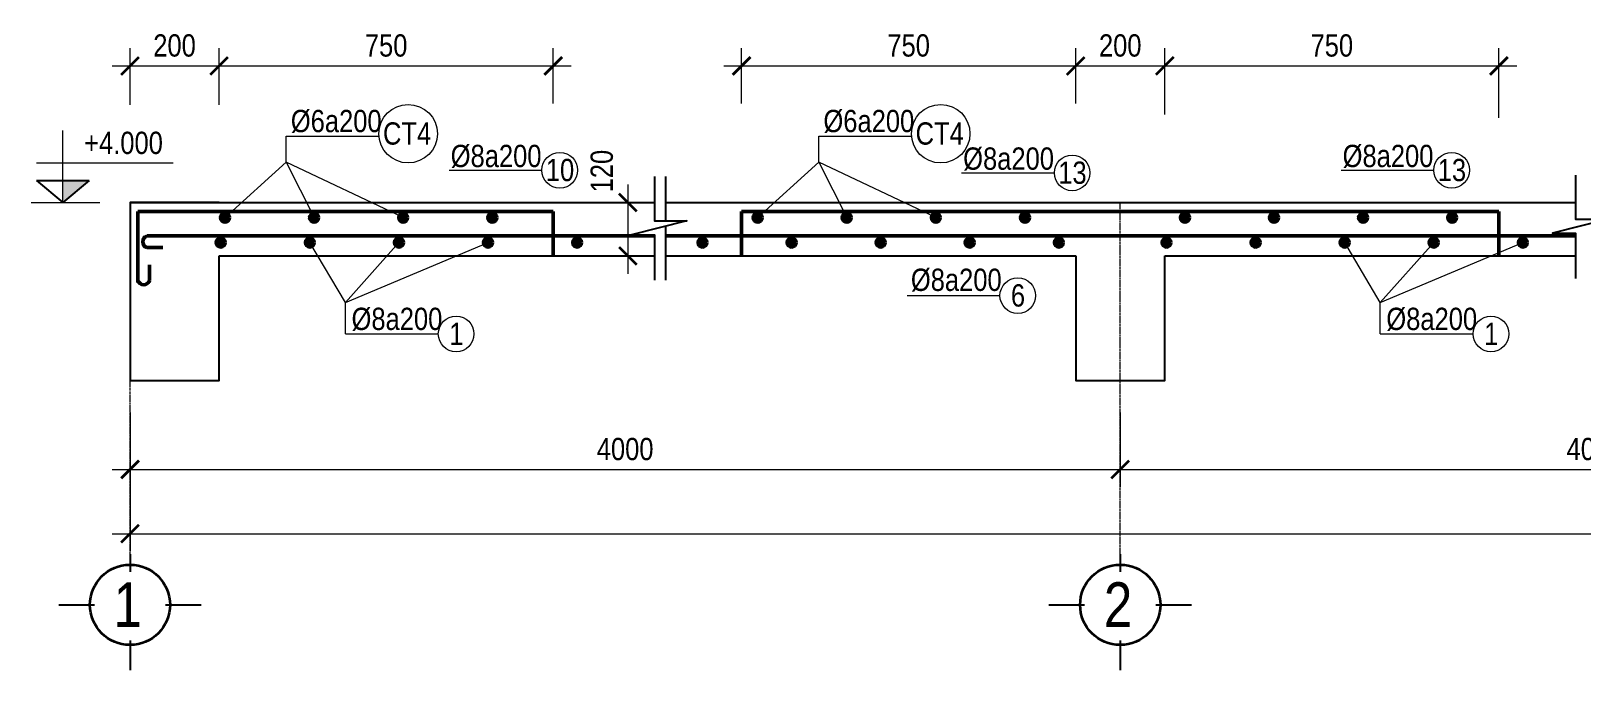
# Model space of a CAD drawing. Header units: millimetres. Extents: x 105195 to 185486, y -51269 to 23444.
# Drawn here: x 110584 to 114063, y -47438 to -46004 of the extents above; entities that cross this region are included whole.
import ezdxf

# ---------------------------------------------------------------- set-up
doc = ezdxf.new("R2010")
doc.units = ezdxf.units.MM
doc.header["$LTSCALE"] = 2
doc.header["$MEASUREMENT"] = 0
doc.linetypes.add('CENTERX2', pattern=[4, 2.5, -0.5, 0.5, -0.5])
for name, color, linetype, lineweight in [('kich thuoc', 7, 'Continuous', 13), ('NETTHAY', 4, 'Continuous', 25), ('TEXT', 6, 'Continuous', 15), ('thep+', 3, 'Continuous', 50), ('thep-', 5, 'Continuous', 50), ('truc mat cat', 7, 'CENTERX2', 9)]:
    doc.layers.add(name, color=color, linetype=linetype, lineweight=lineweight)
doc.layers.add('TEXT2', color=71, linetype='Continuous')
doc.styles.add('500', font='VHELVCN0.TTF', dxfattribs={"height": 500})
doc.styles.add('Text.Helve-condense', font='VHELVCN0.TTF')
doc.styles.add('TNRM', font='VHELVCN0.TTF')
doc.dimstyles.new('TL20', dxfattribs={"dimscale": 20, "dimtxt": 2.5, "dimasz": 2, "dimexe": 2, "dimexo": 1, "dimgap": 1, "dimtad": 1, "dimdec": 0, "dimzin": 0, "dimdsep": 46, "dimtxsty": 'TNRM', "dimblk": 'ARCHTICK', "dimcen": 2, "dimdle": 2, "dimclrd": 256, "dimclre": 256, "dimclrt": 4, "dimadec": 0, "dimazin": 0, "dimtfac": 1, "dimtdec": 0, "dimtmove": 2, "dimatfit": 3, "dimfxl": 1, "dimtolj": 1, "dimtzin": 0, "dimlwd": 9, "dimlwe": 9, "dimarcsym": 1})

# ---------------------------------------------------------------- blocks, each defined once
blk = doc.blocks.new('_ArchTick')
at = {"color": 0, "linetype": 'ByBlock', "const_width": 0.15}
blk.add_lwpolyline([(-0.5, -0.5), (0.5, 0.5)], dxfattribs=at)
blk = doc.blocks.new('*D90')
at = {"layer": 'Defpoints', "color": 0, "transparency": 16777216}
for p in [(111005.9, -46081.9), (110805.9, -46189.6), (111005.9, -46189.6)]:
    blk.add_point(p, dxfattribs=at)
at = {"layer": 'kich thuoc', "linetype": 'Continuous', "lineweight": 9, "transparency": 16777216}
for p, q in [((110805.9, -46169.6), (110805.9, -46041.9)), ((111005.9, -46169.6), (111005.9, -46041.9)), ((110765.9, -46081.9), (111045.9, -46081.9))]:
    blk.add_line(p, q, dxfattribs=at)
at = {"layer": 'kich thuoc', "lineweight": 9, "transparency": 16777216, "xscale": 40, "yscale": 40, "zscale": 40, "rotation": 180}
blk.add_blockref('_ArchTick', (110805.9, -46081.9), dxfattribs=at)
at = {"layer": 'kich thuoc', "lineweight": 9, "transparency": 16777216, "xscale": 40, "yscale": 40, "zscale": 40}
blk.add_blockref('_ArchTick', (111005.9, -46081.9), dxfattribs=at)
at = {"layer": 'kich thuoc', "color": 4, "transparency": 16777216, "insert": (110905.9, -46036.3), "char_height": 50, "attachment_point": 5, "style": 'TNRM'}
blk.add_mtext('\\A1;200', dxfattribs=at)
blk = doc.blocks.new('*D91')
at = {"layer": 'Defpoints', "color": 0, "transparency": 16777216}
for p in [(111755.9, -46081.9), (111005.9, -46189.6), (111755.9, -46186.3)]:
    blk.add_point(p, dxfattribs=at)
at = {"layer": 'kich thuoc', "linetype": 'Continuous', "lineweight": 9, "transparency": 16777216}
for p, q in [((111005.9, -46169.6), (111005.9, -46041.9)), ((111755.9, -46166.3), (111755.9, -46041.9)), ((110965.9, -46081.9), (111795.9, -46081.9))]:
    blk.add_line(p, q, dxfattribs=at)
at = {"layer": 'kich thuoc', "lineweight": 9, "transparency": 16777216, "xscale": 40, "yscale": 40, "zscale": 40, "rotation": 180}
blk.add_blockref('_ArchTick', (111005.9, -46081.9), dxfattribs=at)
at = {"layer": 'kich thuoc', "lineweight": 9, "transparency": 16777216, "xscale": 40, "yscale": 40, "zscale": 40}
blk.add_blockref('_ArchTick', (111755.9, -46081.9), dxfattribs=at)
at = {"layer": 'kich thuoc', "color": 4, "transparency": 16777216, "insert": (111380.9, -46036.3), "char_height": 50, "attachment_point": 5, "style": 'TNRM'}
blk.add_mtext('\\A1;750', dxfattribs=at)
blk = doc.blocks.new('*D92')
at = {"layer": 'Defpoints', "color": 0, "transparency": 16777216}
for p in [(112928.8, -46081.9), (112178.8, -46186.2), (112928.8, -46186.2)]:
    blk.add_point(p, dxfattribs=at)
at = {"layer": 'kich thuoc', "linetype": 'Continuous', "lineweight": 9, "transparency": 16777216}
for p, q in [((112178.8, -46166.2), (112178.8, -46041.9)), ((112928.8, -46166.2), (112928.8, -46041.9)), ((112138.8, -46081.9), (112968.8, -46081.9))]:
    blk.add_line(p, q, dxfattribs=at)
at = {"layer": 'kich thuoc', "lineweight": 9, "transparency": 16777216, "xscale": 40, "yscale": 40, "zscale": 40, "rotation": 180}
blk.add_blockref('_ArchTick', (112178.8, -46081.9), dxfattribs=at)
at = {"layer": 'kich thuoc', "lineweight": 9, "transparency": 16777216, "xscale": 40, "yscale": 40, "zscale": 40}
blk.add_blockref('_ArchTick', (112928.8, -46081.9), dxfattribs=at)
at = {"layer": 'kich thuoc', "color": 4, "transparency": 16777216, "insert": (112553.8, -46036.3), "char_height": 50, "attachment_point": 5, "style": 'TNRM'}
blk.add_mtext('\\A1;750', dxfattribs=at)
blk = doc.blocks.new('*D93')
at = {"layer": 'Defpoints', "color": 0, "transparency": 16777216}
for p in [(113128.8, -46081.9), (112928.8, -46186.2), (113128.8, -46210.6)]:
    blk.add_point(p, dxfattribs=at)
at = {"layer": 'kich thuoc', "linetype": 'Continuous', "lineweight": 9, "transparency": 16777216}
for p, q in [((112928.8, -46166.2), (112928.8, -46041.9)), ((113128.8, -46190.6), (113128.8, -46041.9)), ((112888.8, -46081.9), (113168.8, -46081.9))]:
    blk.add_line(p, q, dxfattribs=at)
at = {"layer": 'kich thuoc', "lineweight": 9, "transparency": 16777216, "xscale": 40, "yscale": 40, "zscale": 40, "rotation": 180}
blk.add_blockref('_ArchTick', (112928.8, -46081.9), dxfattribs=at)
at = {"layer": 'kich thuoc', "lineweight": 9, "transparency": 16777216, "xscale": 40, "yscale": 40, "zscale": 40}
blk.add_blockref('_ArchTick', (113128.8, -46081.9), dxfattribs=at)
at = {"layer": 'kich thuoc', "color": 4, "transparency": 16777216, "insert": (113028.8, -46036.3), "char_height": 50, "attachment_point": 5, "style": 'TNRM'}
blk.add_mtext('\\A1;200', dxfattribs=at)
blk = doc.blocks.new('*D94')
at = {"layer": 'Defpoints', "color": 0, "transparency": 16777216}
for p in [(113878.8, -46081.9), (113128.8, -46210.6), (113878.8, -46218.7)]:
    blk.add_point(p, dxfattribs=at)
at = {"layer": 'kich thuoc', "linetype": 'Continuous', "lineweight": 9, "transparency": 16777216}
for p, q in [((113128.8, -46190.6), (113128.8, -46041.9)), ((113878.8, -46198.7), (113878.8, -46041.9)), ((113088.8, -46081.9), (113918.8, -46081.9))]:
    blk.add_line(p, q, dxfattribs=at)
at = {"layer": 'kich thuoc', "lineweight": 9, "transparency": 16777216, "xscale": 40, "yscale": 40, "zscale": 40, "rotation": 180}
blk.add_blockref('_ArchTick', (113128.8, -46081.9), dxfattribs=at)
at = {"layer": 'kich thuoc', "lineweight": 9, "transparency": 16777216, "xscale": 40, "yscale": 40, "zscale": 40}
blk.add_blockref('_ArchTick', (113878.8, -46081.9), dxfattribs=at)
at = {"layer": 'kich thuoc', "color": 4, "transparency": 16777216, "insert": (113503.8, -46036.3), "char_height": 50, "attachment_point": 5, "style": 'TNRM'}
blk.add_mtext('\\A1;750', dxfattribs=at)
blk = doc.blocks.new('*D112')
at = {"layer": 'Defpoints', "color": 0, "transparency": 16777216}
for p in [(111864.8, -46388.4), (111864.8, -46508.4), (111923.6, -46508.4)]:
    blk.add_point(p, dxfattribs=at)
at = {"layer": 'kich thuoc', "linetype": 'Continuous', "lineweight": 9, "transparency": 16777216}
for p, q in [((111923.6, -46348.4), (111923.6, -46548.4)), ((111884.8, -46388.4), (111963.6, -46388.4)), ((111884.8, -46508.4), (111963.6, -46508.4))]:
    blk.add_line(p, q, dxfattribs=at)
at = {"layer": 'kich thuoc', "lineweight": 9, "transparency": 16777216, "xscale": 40, "yscale": 40, "zscale": 40}
for p, rotation in [((111923.6, -46388.4), 90), ((111923.6, -46508.4), 270)]:
    blk.add_blockref('_ArchTick', p, dxfattribs=dict(at, rotation=rotation))
at = {"layer": 'kich thuoc', "color": 4, "transparency": 16777216, "insert": (111865.2, -46318), "char_height": 50, "attachment_point": 5, "rotation": 90, "style": 'TNRM'}
blk.add_mtext('\\A1;120', dxfattribs=at)
blk = doc.blocks.new('*D142')
at = {"layer": 'Defpoints', "color": 0, "transparency": 16777216}
for p in [(110805.9, -46839.9), (113028.8, -46839.9), (113028.8, -46987.7)]:
    blk.add_point(p, dxfattribs=at)
at = {"layer": 'kich thuoc', "linetype": 'Continuous', "lineweight": 9, "transparency": 16777216}
for p, q in [((110805.9, -46859.9), (110805.9, -47027.7)), ((113028.8, -46859.9), (113028.8, -47027.7)), ((110765.9, -46987.7), (113068.8, -46987.7))]:
    blk.add_line(p, q, dxfattribs=at)
at = {"layer": 'kich thuoc', "lineweight": 9, "transparency": 16777216, "xscale": 40, "yscale": 40, "zscale": 40, "rotation": 180}
blk.add_blockref('_ArchTick', (110805.9, -46987.7), dxfattribs=at)
at = {"layer": 'kich thuoc', "lineweight": 9, "transparency": 16777216, "xscale": 40, "yscale": 40, "zscale": 40}
blk.add_blockref('_ArchTick', (113028.8, -46987.7), dxfattribs=at)
at = {"layer": 'kich thuoc', "color": 4, "transparency": 16777216, "insert": (111917.4, -46942.2), "char_height": 50, "attachment_point": 5, "style": 'TNRM'}
blk.add_mtext('\\A1;4000', dxfattribs=at)
blk = doc.blocks.new('*D143')
at = {"layer": 'Defpoints', "color": 0, "transparency": 16777216}
for p in [(115160.1, -46795), (113028.8, -46839.9), (115160.1, -46987.7)]:
    blk.add_point(p, dxfattribs=at)
at = {"layer": 'kich thuoc', "linetype": 'Continuous', "lineweight": 9, "transparency": 16777216}
for p, q in [((115160.1, -46815), (115160.1, -47027.7)), ((113028.8, -46859.9), (113028.8, -47027.7)), ((112988.8, -46987.7), (115200.1, -46987.7))]:
    blk.add_line(p, q, dxfattribs=at)
at = {"layer": 'kich thuoc', "lineweight": 9, "transparency": 16777216, "xscale": 40, "yscale": 40, "zscale": 40, "rotation": 180}
blk.add_blockref('_ArchTick', (113028.8, -46987.7), dxfattribs=at)
at = {"layer": 'kich thuoc', "lineweight": 9, "transparency": 16777216, "xscale": 40, "yscale": 40, "zscale": 40}
blk.add_blockref('_ArchTick', (115160.1, -46987.7), dxfattribs=at)
at = {"layer": 'kich thuoc', "color": 4, "transparency": 16777216, "insert": (114094.4, -46942.2), "char_height": 50, "attachment_point": 5, "style": 'TNRM'}
blk.add_mtext('\\A1;4000', dxfattribs=at)
blk = doc.blocks.new('*D149')
at = {"layer": 'Defpoints', "color": 0, "transparency": 16777216}
for p in [(110805.9, -46996.5), (126241.7, -46996.5), (126241.7, -47131.9)]:
    blk.add_point(p, dxfattribs=at)
at = {"layer": 'kich thuoc', "linetype": 'Continuous', "lineweight": 9, "transparency": 16777216}
for p, q in [((110805.9, -47016.5), (110805.9, -47171.9)), ((126241.7, -47016.5), (126241.7, -47171.9)), ((110765.9, -47131.9), (126281.7, -47131.9))]:
    blk.add_line(p, q, dxfattribs=at)
at = {"layer": 'kich thuoc', "lineweight": 9, "transparency": 16777216, "xscale": 40, "yscale": 40, "zscale": 40, "rotation": 180}
blk.add_blockref('_ArchTick', (110805.9, -47131.9), dxfattribs=at)
at = {"layer": 'kich thuoc', "lineweight": 9, "transparency": 16777216, "xscale": 40, "yscale": 40, "zscale": 40}
blk.add_blockref('_ArchTick', (126241.7, -47131.9), dxfattribs=at)
at = {"layer": 'kich thuoc', "color": 4, "transparency": 16777216, "insert": (118523.8, -47086.3), "char_height": 50, "attachment_point": 5, "style": 'TNRM'}
blk.add_mtext('\\A1;28500', dxfattribs=at)

msp = doc.modelspace()

# ---------------------------------------------------------------- hatches: boundary and pattern name
at = {"linetype": 'Continuous'}
msp.add_hatch(color=6, dxfattribs=at).paths.add_polyline_path([(110714.6, -46338.9), (110655.2, -46338.9), (110655.2, -46388.4)])
at = {"layer": 'thep+'}
for points in [[(111019.6, -46478.4, 1), (110999.6, -46478.4, 1)], [(111219.6, -46478.4, 1), (111199.6, -46478.4, 1)], [(111419.6, -46478.4, 1), (111399.6, -46478.4, 1)], [(111619.6, -46478.4, 1), (111599.6, -46478.4, 1)], [(111819.6, -46478.4, 1), (111799.6, -46478.4, 1)], [(112101, -46478.4, 1), (112081, -46478.4, 1)], [(112301, -46478.4, 1), (112281, -46478.4, 1)], [(112501, -46478.4, 1), (112481, -46478.4, 1)], [(112701, -46478.4, 1), (112681, -46478.4, 1)], [(112901, -46478.4, 1), (112881, -46478.4, 1)], [(113142.6, -46478.4, 1), (113122.6, -46478.4, 1)], [(113342.6, -46478.4, 1), (113322.6, -46478.4, 1)], [(113542.6, -46478.4, 1), (113522.6, -46478.4, 1)], [(113742.6, -46478.4, 1), (113722.6, -46478.4, 1)], [(113942.6, -46478.4, 1), (113922.6, -46478.4, 1)]]:
    msp.add_hatch(color=256, dxfattribs=at).paths.add_polyline_path(points)
at = {"layer": 'thep-'}
for points in [[(111029.2, -46422.4, 1), (111009.2, -46422.4, 1)], [(111229.2, -46422.4, 1), (111209.2, -46422.4, 1)], [(111429.2, -46422.4, 1), (111409.2, -46422.4, 1)], [(111629.2, -46422.4, 1), (111609.2, -46422.4, 1)], [(112224.9, -46422.4, 1), (112204.9, -46422.4, 1)], [(112424.9, -46422.4, 1), (112404.9, -46422.4, 1)], [(112624.9, -46422.4, 1), (112604.9, -46422.4, 1)], [(112824.9, -46422.4, 1), (112804.9, -46422.4, 1)], [(113184, -46422.4, 1), (113164, -46422.4, 1)], [(113384, -46422.4, 1), (113364, -46422.4, 1)], [(113584, -46422.4, 1), (113564, -46422.4, 1)], [(113784, -46422.4, 1), (113764, -46422.4, 1)]]:
    msp.add_hatch(color=256, dxfattribs=at).paths.add_polyline_path(points)

# ---------------------------------------------------------------- linework, layer by layer
at = {"color": 6, "linetype": 'Continuous'}
for q in [(110714.6, -46338.9), (110655.2, -46388.4)]:
    msp.add_line((110595.8, -46338.9), q, dxfattribs=at)
at = {"linetype": 'Continuous'}
msp.add_line((110714.6, -46338.9), (110655.2, -46388.4), dxfattribs=at)
at = {"layer": 'NETTHAY'}
for p, q in [((110805.9, -46388.4), (111983.5, -46388.4)), ((112007.7, -46388.4), (114051, -46388.4)), ((111005.9, -46508.4), (111983.5, -46508.4)), ((112007.7, -46508.4), (112928.8, -46508.4)), ((113128.8, -46508.4), (114051, -46508.4))]:
    msp.add_line(p, q, dxfattribs=at)
for points in [[(111983.5, -46330.4), (111983.5, -46429.4), (112056, -46429.4), (111931.6, -46460.8), (111983.5, -46460.8), (111983.5, -46562.5)], [(112007.7, -46330.4), (112007.7, -46429.4)], [(114051, -46327.2), (114051, -46426.1), (114123.5, -46426.1), (113999.1, -46457.5), (114051, -46457.5), (114051, -46559.3)], [(111005.9, -46388.4), (110805.9, -46388.4), (110805.9, -46788.4), (111005.9, -46788.4), (111005.9, -46508.4)], [(112007.7, -46441.6), (112007.7, -46562.5)], [(112928.8, -46508.4), (112928.8, -46788.4), (113128.8, -46788.4), (113128.8, -46508.4)]]:
    msp.add_lwpolyline(points, dxfattribs=at)
at = {"layer": 'TEXT', "linetype": 'Continuous'}
for p, q in [((110655.2, -46388.4), (110655.2, -46227.1)), ((110595.8, -46299.3), (110903.1, -46299.3)), ((110583.7, -46388.4), (110738.2, -46388.4))]:
    msp.add_line(p, q, dxfattribs=at)
at = {"layer": 'TEXT'}
for p, q in [((111156.4, -46297.6), (111156.4, -46239.7)), ((111156.4, -46239.7), (111364.8, -46239.7)), ((112352, -46297.6), (112352, -46239.7)), ((112352, -46239.7), (112560.4, -46239.7)), ((111019.2, -46422.4), (111156.4, -46297.6)), ((111156.4, -46297.6), (111219.2, -46422.4)), ((111419.2, -46422.4), (111156.4, -46297.6)), ((112214.9, -46422.4), (112352, -46297.6)), ((112352, -46297.6), (112414.9, -46422.4)), ((112614.9, -46422.4), (112352, -46297.6)), ((111522.2, -46316.1), (111730.6, -46316.1)), ((112672.6, -46322), (112880.9, -46322)), ((113524.4, -46316.1), (113732.8, -46316.1)), ((111289.6, -46613.2), (111209.6, -46478.4)), ((111409.6, -46478.4), (111289.6, -46613.2)), ((111289.6, -46613.2), (111609.6, -46478.4)), ((113612.6, -46613.2), (113532.6, -46478.4)), ((113732.6, -46478.4), (113612.6, -46613.2)), ((113612.6, -46613.2), (113932.6, -46478.4)), ((111289.6, -46683.5), (111289.6, -46613.2)), ((112550.4, -46597.5), (112758.8, -46597.5)), ((113612.6, -46683.5), (113612.6, -46613.2)), ((111289.6, -46683.5), (111498, -46683.5)), ((113612.6, -46683.5), (113821, -46683.5))]:
    msp.add_line(p, q, dxfattribs=at)
for points in [[(111519.3, -46408.4, 0, 16, 0), (111519.3, -46388.4, 0, 0, 0), (111519.3, -46316.1, 0, 0, 0), (111730.6, -46316.1, 0, 0, 0)], [(113521.5, -46408.4, 0, 16, 0), (113521.5, -46388.4, 0, 0, 0), (113521.5, -46316.1, 0, 0, 0), (113732.8, -46316.1, 0, 0, 0)], [(112669.6, -46414.3, 0, 16, 0), (112669.6, -46394.3, 0, 0, 0), (112669.6, -46322, 0, 0, 0), (112880.9, -46322, 0, 0, 0)], [(112547.4, -46463.4, 0, 16, 0), (112547.4, -46483.4, 0, 0, 0), (112547.4, -46597.5, 0, 0, 0), (112758.8, -46597.5, 0, 0, 0)]]:
    msp.add_lwpolyline(points, format="xyseb", dxfattribs=at)
for centre, radius in [((111430.1, -46234), 65.7), ((112625.7, -46234), 65.7), ((111770.6, -46316.1), 40), ((113772.8, -46316.1), 40), ((112920.9, -46322), 40), ((112798.8, -46597.5), 40), ((111538, -46683.5), 40), ((113861, -46683.5), 40)]:
    msp.add_circle(centre, radius, dxfattribs=at)
at = {"layer": 'TEXT2'}
for p, q in [((110805.9, -47178.1), (110805.9, -47217.3)), ((113028.8, -47178.1), (113028.8, -47217.3)), ((110645.9, -47291.6), (110725.9, -47291.6)), ((110885.9, -47291.6), (110965.9, -47291.6)), ((112868.8, -47291.6), (112948.8, -47291.6)), ((113108.8, -47291.6), (113188.8, -47291.6)), ((110805.9, -47371.6), (110805.9, -47437.9)), ((113028.8, -47371.6), (113028.8, -47437.9))]:
    msp.add_line(p, q, dxfattribs=at)
at = {"layer": 'TEXT2', "lineweight": 35}
for centre in [(110805.9, -47291.6), (113028.8, -47291.6)]:
    msp.add_circle(centre, 90, dxfattribs=at)
at = {"layer": 'thep+'}
for p, q in [((110844.2, -46463.4), (111983.5, -46463.4)), ((112007.7, -46463.4), (114051, -46463.4)), ((110879.4, -46489.6), (110844.2, -46489.6))]:
    msp.add_line(p, q, dxfattribs=at)
for centre in [(111009.6, -46478.4), (111209.6, -46478.4), (111409.6, -46478.4), (111609.6, -46478.4), (111809.6, -46478.4), (112091, -46478.4), (112291, -46478.4), (112491, -46478.4), (112691, -46478.4), (112891, -46478.4), (113132.6, -46478.4), (113332.6, -46478.4), (113532.6, -46478.4), (113732.6, -46478.4), (113932.6, -46478.4)]:
    msp.add_circle(centre, 10, dxfattribs=at)
msp.add_arc((110848.1, -46476.5), 13.7, 106.5736, 253.4264, dxfattribs=at)
at = {"layer": 'thep-'}
for p, q in [((110823.5, -46408.4), (111755.9, -46408.4)), ((110823.5, -46408.4), (110823.5, -46568.4)), ((111755.9, -46508.4), (111755.9, -46408.4)), ((112178.8, -46408.4), (113878.8, -46408.4)), ((112178.8, -46508.4), (112178.8, -46408.4)), ((113878.8, -46508.4), (113878.8, -46408.4)), ((110849.7, -46528.2), (110849.7, -46563.4))]:
    msp.add_line(p, q, dxfattribs=at)
for centre in [(111019.2, -46422.4), (111219.2, -46422.4), (111419.2, -46422.4), (111619.2, -46422.4), (112214.9, -46422.4), (112414.9, -46422.4), (112614.9, -46422.4), (112814.9, -46422.4), (113174, -46422.4), (113374, -46422.4), (113574, -46422.4), (113774, -46422.4)]:
    msp.add_circle(centre, 10, dxfattribs=at)
msp.add_arc((110836.6, -46559.5), 13.7, 196.5736, 343.4264, dxfattribs=at)
at = {"layer": 'truc mat cat', "linetype": 'CENTERX2'}
for p, q in [((110805.9, -47178.1), (110805.9, -46388.4)), ((113028.8, -47201.6), (113028.8, -46388.4))]:
    msp.add_line(p, q, dxfattribs=at)

# ---------------------------------------------------------------- texts
at = {"layer": 'TEXT', "char_height": 50}
for s, insert, width, attachment_point, style in [('þ6a200', (111166.9, -46180.6), 184.909, 1, 'TNRM'), ('þ6a200', (112362.5, -46180.6), 184.909, 1, 'TNRM'), ('+4.000', (110879.7, -46229.6), 1657.687, 3, 'Text.Helve-condense'), ('CT4', (111427.9, -46233.9), 63.449, 5, 'TNRM'), ('CT4', (112623.5, -46233.9), 63.449, 5, 'TNRM'), ('þ8a200', (111525.8, -46259), 184.909, 1, 'TNRM'), ('þ8a200', (112676.2, -46264.9), 184.909, 1, 'TNRM'), ('þ8a200', (113528, -46259), 184.909, 1, 'TNRM'), ('10', (111771.2, -46315.9), 63.449, 5, 'TNRM'), ('13', (112921.5, -46321.9), 63.449, 5, 'TNRM'), ('13', (113773.4, -46315.9), 63.449, 5, 'TNRM'), ('þ8a200', (112558.8, -46537), 184.909, 1, 'TNRM'), ('6', (112799.3, -46597.4), 63.449, 5, 'TNRM'), ('þ8a200', (111303.2, -46624.7), 184.909, 1, 'TNRM'), ('þ8a200', (113626.1, -46624.7), 184.909, 1, 'TNRM'), ('1', (111538.6, -46683.3), 63.449, 5, 'TNRM'), ('1', (113861.5, -46683.3), 63.449, 5, 'TNRM')]:
    msp.add_mtext(s, dxfattribs=dict(at, insert=insert, width=width, attachment_point=attachment_point, style=style))
at = {"layer": 'TEXT2', "style": '500'}
for s, p in [('1', (110769.1, -47341.1)), ('2', (112992.1, -47341.1))]:
    msp.add_text(s, height=100, dxfattribs=at).set_placement(p)

# ---------------------------------------------------------------- dimensions: what is measured, and where the dimension line sits
at = {"layer": 'kich thuoc'}
for base, p1, p2, picture, middle in [((111005.9, -46081.9), (110805.9, -46189.6), (111005.9, -46189.6), '*D90', (110905.9, -46036.3)), ((111755.9, -46081.9), (111005.9, -46189.6), (111755.9, -46186.3), '*D91', (111380.9, -46036.3)), ((112928.8, -46081.9), (112178.8, -46186.2), (112928.8, -46186.2), '*D92', (112553.8, -46036.3)), ((113128.8, -46081.9), (112928.8, -46186.2), (113128.8, -46210.6), '*D93', (113028.8, -46036.3)), ((113878.8, -46081.9), (113128.8, -46210.6), (113878.8, -46218.7), '*D94', (113503.8, -46036.3))]:
    dim = msp.add_linear_dim(base=base, p1=p1, p2=p2, dimstyle='TL20', dxfattribs=at)
    dim.commit()
    dim.dimension.update_dxf_attribs({"geometry": picture, "text_midpoint": middle})
dim = msp.add_linear_dim(base=(111923.6, -46508.4), p1=(111864.8, -46388.4), p2=(111864.8, -46508.4), angle=90, dimstyle='TL20', dxfattribs=at)
dim.commit()
dim.dimension.update_dxf_attribs({"geometry": '*D112', "text_midpoint": (111865.2, -46318), "dimtype": 160})
for base, p1, p2, text, picture, middle in [((115160.1, -46987.7), (113028.8, -46839.9), (115160.1, -46795), '4000', '*D143', (114094.4, -46942.2)), ((113028.8, -46987.7), (110805.9, -46839.9), (113028.8, -46839.9), '4000', '*D142', (111917.4, -46942.2)), ((126241.7, -47131.9), (110805.9, -46996.5), (126241.7, -46996.5), '28500', '*D149', (118523.8, -47086.3))]:
    dim = msp.add_linear_dim(base=base, p1=p1, p2=p2, text=text, dimstyle='TL20', dxfattribs=at)
    dim.commit()
    dim.dimension.update_dxf_attribs({"geometry": picture, "text_midpoint": middle})

doc.saveas('drawing.dxf')
